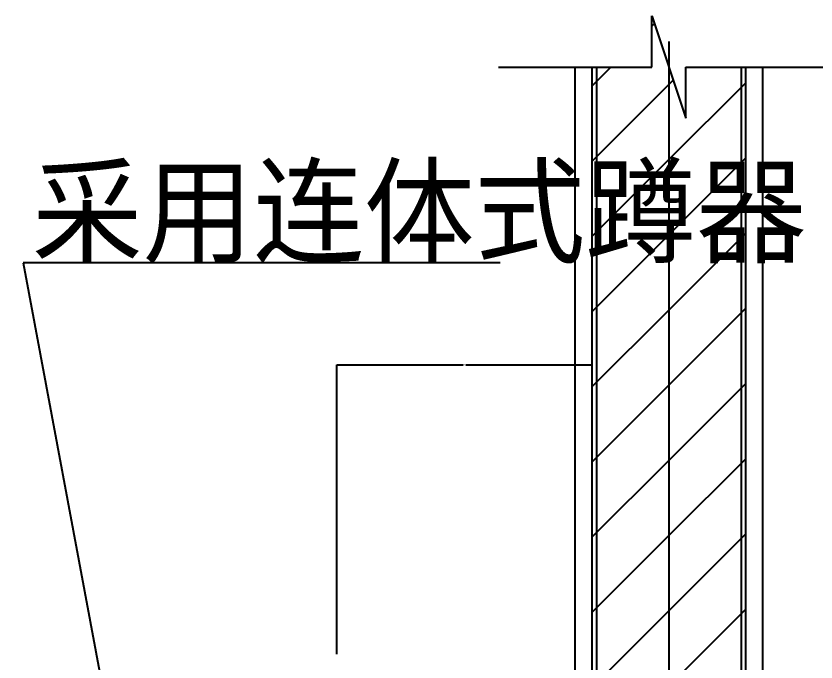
# Model space of a CAD drawing. Header units: metres. Extents: x -750 to 9354, y 114 to 2961.
# Drawn here: x 7899 to 8838, y 1797 to 2556 of the extents above; entities that cross this region are included whole.
import ezdxf

# ---------------------------------------------------------------- set-up
doc = ezdxf.new("R2010")
doc.units = ezdxf.units.M
for name, color, linetype in [('DOTE', 1, 'Continuous'), ('PUB_DIM', 3, 'Continuous'), ('PUB_TEXT', 7, 'Continuous'), ('PUB_WALL', 255, 'Continuous'), ('S_FLOOR', 2, 'Continuous'), ('S_SURFACE', 6, 'Continuous')]:
    doc.layers.add(name, color=color, linetype=linetype)
doc.dimstyles.get("Standard").update_dxf_attribs({"dimtxt": 2.5, "dimasz": 2.5, "dimexe": 1.25, "dimexo": 0.625, "dimtad": 1, "dimcen": 2.5, "dimazin": 3, "dimtfac": 1, "dimtmove": 0, "dimatfit": 3})

# ---------------------------------------------------------------- blocks, each defined once
blk = doc.blocks.new('*D24')
for p, q in [((8275.53, 1806.17), (8275.53, 2146.17)), ((8275.78, 2146.17), (8424.03, 2146.17)), ((8427.03, 2146.17), (8575.28, 2146.17)), ((8575.53, 1806.17), (8575.53, 2146.17))]:
    blk.add_line(p, q)
at = {"layer": 'Defpoints'}
for p in [(8275.53, 2146.17), (8275.53, 1806.17), (8575.53, 1806.17)]:
    blk.add_point(p, dxfattribs=at)
at = {"layer": 'PUB_DIM', "insert": (8425.53, 2146.17), "char_height": 1, "attachment_point": 5}
blk.add_mtext('300', dxfattribs=at)

msp = doc.modelspace()

# ---------------------------------------------------------------- linework, layer by layer
at = {"layer": 'DOTE'}
msp.add_line((8665.53, 2526.17), (8665.53, 717.2), dxfattribs=at)
at = {"layer": 'PUB_WALL'}
for points in [[(8750.53, 2496.17), (8750.53, 861.17), (8580.53, 861.17), (8580.53, 1261.17), (6885.53, 1261.17)], [(8580.53, 2496.17), (8580.53, 1351.17), (7540.53, 1351.17), (7540.53, 2009.23)]]:
    msp.add_lwpolyline(points, dxfattribs=at)
at = {"layer": 'S_FLOOR'}
for p, q in [((8575.53, 1356.17), (8575.53, 2496.17)), ((8755.53, 2496.17), (8755.53, 1356.17))]:
    msp.add_line(p, q, dxfattribs=at)
at = {"layer": 'S_SURFACE'}
for p, q in [((8645.53, 2496.17), (8645.53, 2556.17)), ((8645.53, 2556.17), (8685.53, 2436.17)), ((8645.53, 2544.11), (8648.55, 2547.13)), ((8465.53, 2496.17), (8645.53, 2496.17)), ((8555.53, 1787.01), (8555.53, 2496.17)), ((8575.53, 2474.11), (8597.59, 2496.17)), ((8685.53, 2496.17), (8865.53, 2496.17)), ((8685.53, 2436.17), (8685.53, 2496.17)), ((8685.53, 2495.72), (8685.98, 2496.17)), ((8775.53, 2496.17), (8775.53, 656.17)), ((8665.53, 2475.72), (8670.64, 2480.83)), ((8575.53, 2385.72), (8665.53, 2475.72)), ((8665.53, 2387.33), (8755.53, 2477.33)), ((8575.53, 2297.33), (8665.53, 2387.33)), ((8665.53, 2298.95), (8755.53, 2388.95)), ((8575.53, 2208.95), (8665.53, 2298.95)), ((8665.53, 2210.56), (8755.53, 2300.56)), ((8467.4, 2266.17), (7907.4, 2266.17)), ((7907.4, 2266.17), (8019.99, 1661.14)), ((8575.53, 2120.56), (8665.53, 2210.56)), ((8665.53, 2122.17), (8755.53, 2212.17)), ((8665.53, 2033.78), (8755.53, 2123.78)), ((8575.53, 2032.17), (8665.53, 2122.17)), ((8575.53, 1943.78), (8665.53, 2033.78)), ((8665.53, 1945.39), (8755.53, 2035.39)), ((8575.53, 1855.39), (8665.53, 1945.39)), ((8665.53, 1857), (8755.53, 1947)), ((8575.53, 1767), (8665.53, 1857)), ((8665.53, 1768.62), (8755.53, 1858.62))]:
    msp.add_line(p, q, dxfattribs=at)

# ---------------------------------------------------------------- texts
at = {"layer": 'PUB_TEXT'}
msp.add_text('采用连体式蹲器', height=100, dxfattribs=at).set_placement((7917.58, 2276.48))

# ---------------------------------------------------------------- dimensions: what is measured, and where the dimension line sits
at = {"layer": 'PUB_DIM'}
dim = msp.add_linear_dim(base=(8275.53, 2146.17), p1=(8275.53, 1806.17), p2=(8575.53, 1806.17), dimstyle='Standard', dxfattribs=at)
dim.commit()
dim.dimension.update_dxf_attribs({"geometry": '*D24', "text_midpoint": (8425.53, 2146.17)})

doc.saveas('drawing.dxf')
